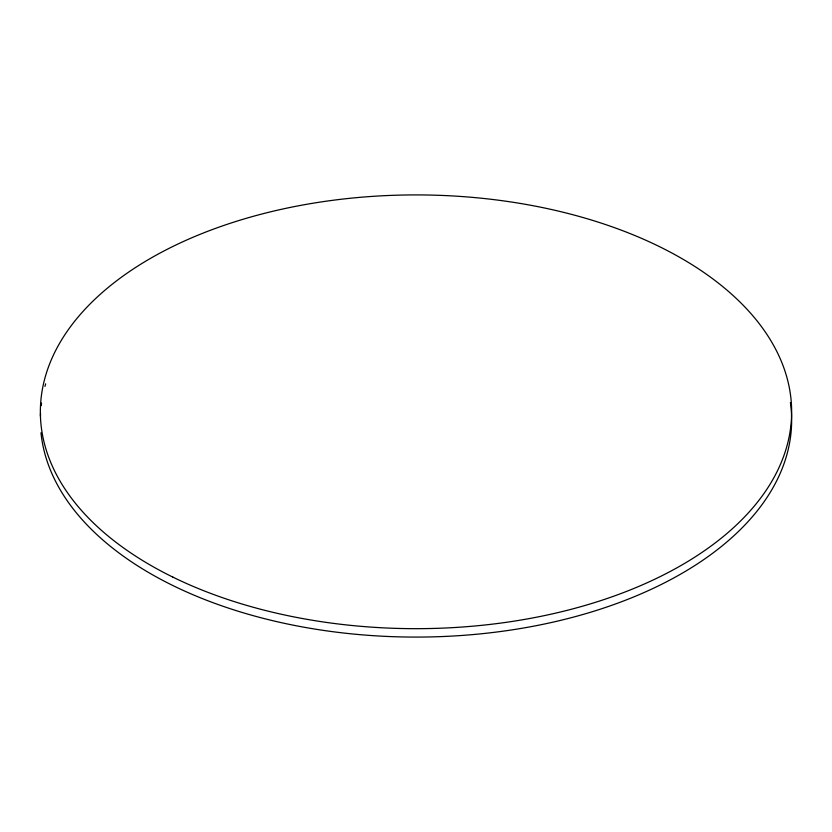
<?xml version="1.0" encoding="UTF-8"?>
<svg xmlns="http://www.w3.org/2000/svg" width="832" height="832" viewBox="0 0 832 832"><rect width="100%" height="100%" fill="white"/><g stroke="black" fill="none" stroke-linecap="round" stroke-linejoin="round"><path stroke-width="1.25" d="M790.4 402.532A375.648 216.882 0 0 1 442.198 636.553A375.648 216.882 0 0 1 40.986 432.775M40.425 416A375.648 216.882 0 0 1 40.539 413.4M41.205 405.631A375.648 216.882 0 0 1 41.527 403.042M44.949 386.381A375.648 216.882 0 0 1 45.666 383.843M172.91 577.138A375.648 216.882 0 0 0 785.564 450.663A375.648 216.882 0 0 0 289.526 207.574A375.648 216.882 0 0 0 172.91 577.138"/></g></svg>
